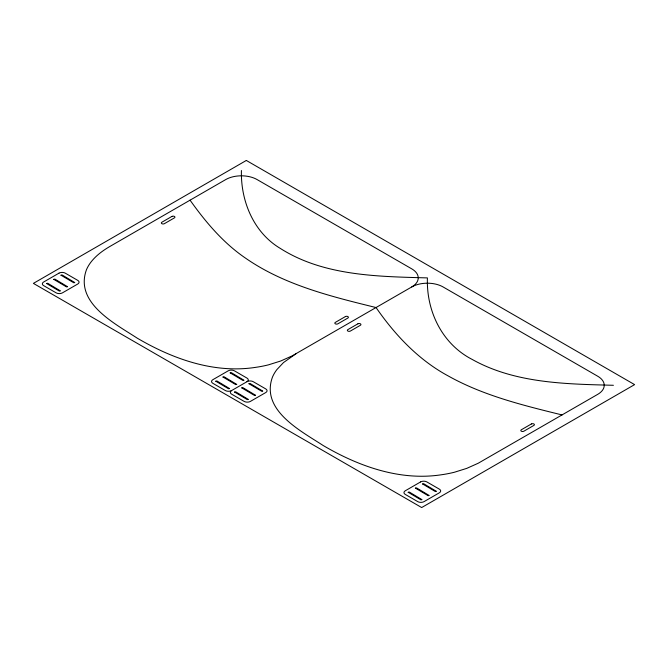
<?xml version="1.0" encoding="UTF-8"?>
<svg xmlns="http://www.w3.org/2000/svg" width="668" height="668" viewBox="0 0 668 668"><rect width="100%" height="100%" fill="white"/><g stroke="black" fill="none" stroke-linecap="round" stroke-linejoin="round"><path stroke-width="1" d="M295.899 353.831L283.499 362.557L276.828 369.646A79.709 46.017 0 0 0 272.427 377.195C260.403 410.236 300.867 430.927 323.137 445.489C358.524 466.256 399.873 481.135 441.414 474.764A79.709 46.017 0 0 0 454.499 472.218L466.773 468.368L478.246 463.225L597.751 394.329A22.144 12.784 0 0 0 597.751 376.251L443.068 286.939A22.144 12.784 0 0 0 411.755 286.939L292.25 355.835L280.777 360.987L268.503 364.837A79.709 46.017 0 0 1 255.418 367.383C213.877 373.754 172.528 358.875 137.14 338.1C114.871 323.546 74.407 302.854 86.422 269.814A79.709 46.017 0 0 1 90.831 262.265C95.916 255.644 102.747 250.617 109.903 246.45L225.759 179.558A22.144 12.784 0 0 1 257.071 179.558L411.755 268.862A22.144 12.784 0 0 1 411.755 286.939M246.976 381.695L231.738 390.488A4.425 2.555 0 0 1 225.366 390.546L212.841 383.315A4.425 2.555 0 0 1 212.841 379.7L228.189 370.849A4.425 2.555 0 0 1 234.451 370.849L246.976 378.08A4.425 2.555 0 0 1 246.976 381.695A4.425 2.555 0 0 1 253.239 381.695L265.764 388.926A4.425 2.555 0 0 1 265.764 392.542L250.525 401.334A4.425 2.555 0 0 1 244.154 401.393L231.629 394.162A4.425 2.555 0 0 1 231.629 390.546M613.408 385.286C565.821 384.05 514.903 383.349 472.184 359.434C442.124 344.003 426.234 311.121 427.411 277.905C377.796 276.527 323.688 276.009 280.301 248.412C253.514 232.456 240.605 200.893 241.415 170.515M562.055 414.937C523.144 405.351 483.448 395.665 448.195 375.934C418.585 359.977 395.013 334.985 376.059 307.547C331.044 296.483 284.267 285.036 245.599 258.182C223.254 242.977 205.602 222.035 190.063 200.166M46.585 283.516L59.302 291.056L60.404 290.897L47.712 283.282L46.593 283.474M53.782 279.358L66.499 286.898L67.602 286.739L54.918 279.124L53.799 279.316M60.988 275.199L73.705 282.739L74.808 282.581L62.116 274.966L60.988 275.199M215.781 381.203L228.498 388.743L229.6 388.584L216.916 380.969L215.781 381.203M222.987 377.044L235.704 384.584L236.806 384.426L224.114 376.81L222.987 377.044M230.184 372.886L242.901 380.426L244.004 380.267L231.32 372.652L230.184 372.886M234.568 392.049L247.285 399.589L248.387 399.431L235.704 391.815L234.568 392.049M241.774 387.891L254.491 395.431L255.594 395.272L242.901 387.657L241.774 387.891M248.972 383.733L261.689 391.273L262.791 391.122L250.108 383.499L248.972 383.733M408.19 492.283L420.907 499.831L422.009 499.672L409.325 492.057L408.19 492.283M415.396 488.124L428.113 495.673L429.215 495.514L416.523 487.899L415.396 488.124M422.594 483.966L435.311 491.514L436.413 491.356L423.729 483.741L422.594 483.966M246.325 160.454L33.4 283.382L421.675 507.546L634.6 384.618L246.325 160.454M58.984 273.154L43.645 282.013A4.425 2.555 0 0 0 43.645 285.628L56.17 292.86A4.425 2.555 0 0 0 62.541 292.801L77.772 284A4.425 2.555 0 0 0 77.772 280.385L65.247 273.154A4.425 2.555 0 0 0 58.984 273.154M171.901 216.44L161.881 222.219A1.77 1.019 0 0 0 161.881 223.671A1.77 1.019 0 0 0 164.386 223.671L174.406 217.885A1.77 1.019 0 0 0 174.406 216.44A1.77 1.019 0 0 0 171.901 216.44M345.373 316.59L335.353 322.377A1.77 1.019 0 0 0 335.353 323.821A1.77 1.019 0 0 0 337.858 323.821L347.878 318.035A1.77 1.019 0 0 0 347.878 316.59A1.77 1.019 0 0 0 345.373 316.59M357.898 323.821L347.878 329.608A1.77 1.019 0 0 0 347.878 331.052A1.77 1.019 0 0 0 350.383 331.052L360.403 325.266A1.77 1.019 0 0 0 360.403 323.821A1.77 1.019 0 0 0 357.898 323.821M420.598 481.929L405.367 490.73A4.425 2.555 0 0 0 405.251 494.404L417.776 501.635A4.425 2.555 0 0 0 424.038 501.635L439.385 492.775A4.425 2.555 0 0 0 439.385 489.16L426.86 481.929A4.425 2.555 0 0 0 420.598 481.929M531.369 423.971L521.349 429.758A1.77 1.019 0 0 0 521.349 431.202A1.77 1.019 0 0 0 523.854 431.202L533.874 425.416A1.77 1.019 0 0 0 533.874 423.971A1.77 1.019 0 0 0 531.369 423.971"/></g></svg>
